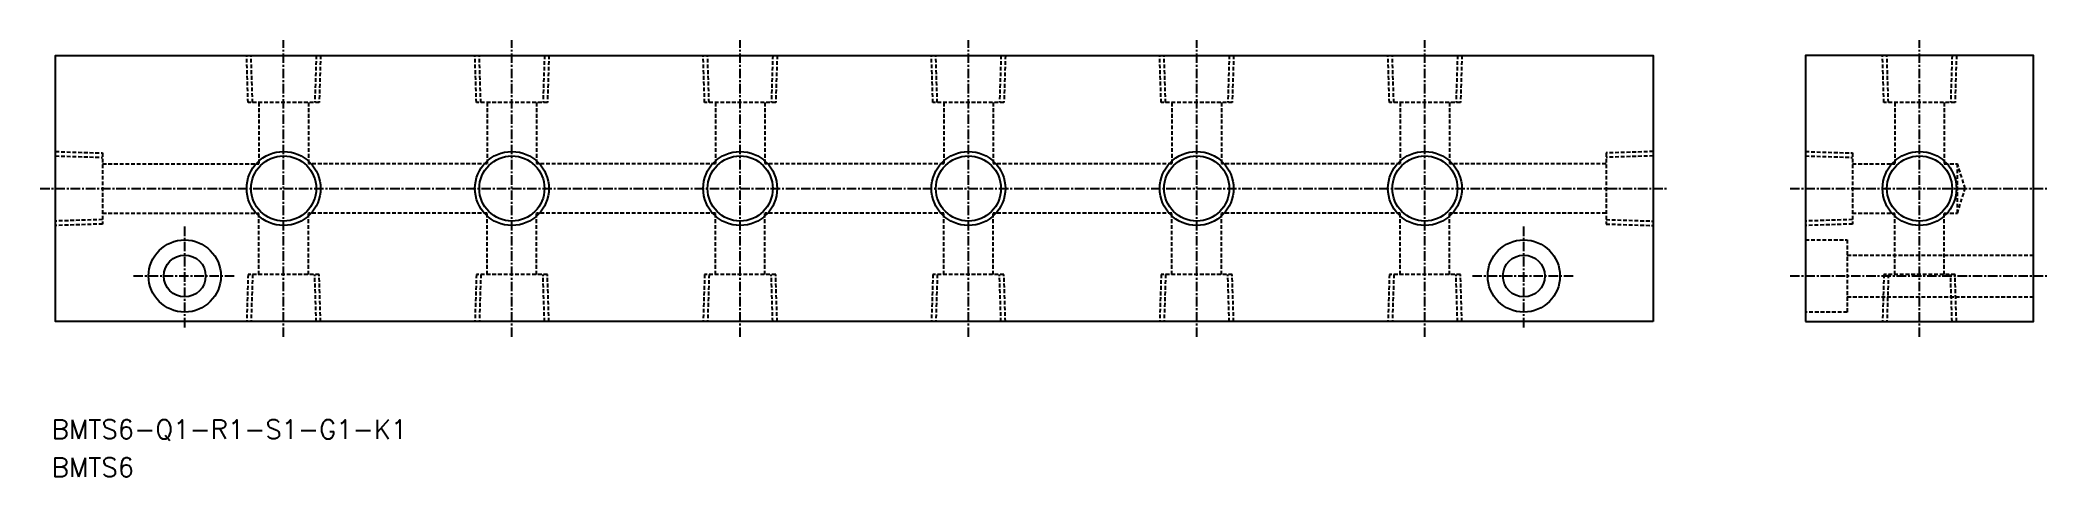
# Model space of a CAD drawing. Extents: x 20 to 284, y 67 to 124.
import ezdxf
from ezdxf.enums import TextEntityAlignment as Align

# ---------------------------------------------------------------- set-up
doc = ezdxf.new("R2010")
doc.units = 0
doc.linetypes.add('CENTER', pattern=[2, 1.25, -0.25, 0.25, -0.25])
doc.linetypes.add('DASHED', pattern=[0.75, 0.5, -0.25])
doc.layers.get('0').update_dxf_attribs({"linetype": 'CONTINUOUS'})
doc.layers.add('CENTER', color=1, linetype='CENTER')
doc.styles.get("Standard").update_dxf_attribs({"font": 'txt.shx', "bigfont": 'extfont.shx'})

msp = doc.modelspace()

# ---------------------------------------------------------------- linework, layer by layer
at = {"color": 3, "linetype": 'DASHED'}
for p, q in [((47.33, 116.3), (47.14, 122.5)), ((47.91, 116.3), (47.72, 122.5)), ((56.28, 122.5), (56.09, 116.3)), ((56.86, 122.5), (56.67, 116.3)), ((77.33, 116.3), (77.14, 122.5)), ((77.91, 116.3), (77.72, 122.5)), ((86.28, 122.5), (86.09, 116.3)), ((86.86, 122.5), (86.67, 116.3)), ((107.33, 116.3), (107.14, 122.5)), ((107.91, 116.3), (107.72, 122.5)), ((116.28, 122.5), (116.09, 116.3)), ((116.86, 122.5), (116.67, 116.3)), ((137.33, 116.3), (137.14, 122.5)), ((137.91, 116.3), (137.72, 122.5)), ((146.28, 122.5), (146.09, 116.3)), ((146.86, 122.5), (146.67, 116.3)), ((167.33, 116.3), (167.14, 122.5)), ((167.91, 116.3), (167.72, 122.5)), ((176.28, 122.5), (176.09, 116.3)), ((176.86, 122.5), (176.67, 116.3)), ((197.33, 116.3), (197.14, 122.5)), ((197.91, 116.3), (197.72, 122.5)), ((206.28, 122.5), (206.09, 116.3)), ((206.86, 122.5), (206.67, 116.3)), ((262.33, 116.3), (262.14, 122.5)), ((262.91, 116.3), (262.72, 122.5)), ((271.28, 122.5), (271.09, 116.3)), ((271.86, 122.5), (271.67, 116.3)), ((56.67, 116.3), (47.33, 116.3)), ((48.75, 116.3), (48.75, 108.25)), ((55.25, 116.3), (55.25, 108.25)), ((86.67, 116.3), (77.33, 116.3)), ((78.75, 116.3), (78.75, 108.25)), ((85.25, 116.3), (85.25, 108.25)), ((116.67, 116.3), (107.33, 116.3)), ((108.75, 116.3), (108.75, 108.25)), ((115.25, 116.3), (115.25, 108.25)), ((146.67, 116.3), (137.33, 116.3)), ((138.75, 116.3), (138.75, 108.25)), ((145.25, 116.3), (145.25, 108.25)), ((176.67, 116.3), (167.33, 116.3)), ((168.75, 116.3), (168.75, 108.25)), ((175.25, 116.3), (175.25, 108.25)), ((206.67, 116.3), (197.33, 116.3)), ((198.75, 116.3), (198.75, 108.25)), ((205.25, 116.3), (205.25, 108.25)), ((271.67, 116.3), (262.33, 116.3)), ((263.75, 116.3), (263.75, 108.25)), ((270.25, 116.3), (270.25, 108.25)), ((22, 109.86), (28.2, 109.67)), ((22, 109.28), (28.2, 109.09)), ((28.2, 109.67), (28.2, 100.33)), ((28.2, 108.25), (48.75, 108.25)), ((78.75, 108.25), (55.25, 108.25)), ((108.75, 108.25), (85.25, 108.25)), ((138.75, 108.25), (115.25, 108.25)), ((168.75, 108.25), (145.25, 108.25)), ((198.75, 108.25), (175.25, 108.25)), ((225.8, 108.25), (205.25, 108.25)), ((232, 109.86), (225.8, 109.67)), ((225.8, 109.67), (225.8, 100.33)), ((232, 109.28), (225.8, 109.09)), ((252, 109.86), (258.2, 109.67)), ((252, 109.28), (258.2, 109.09)), ((258.2, 109.67), (258.2, 100.33)), ((258.2, 108.25), (263.75, 108.25)), ((270.25, 108.25), (272, 108.25)), ((272, 101.75), (272, 108.25)), ((273, 105), (272, 108.25)), ((272, 101.75), (273, 105)), ((28.2, 100.91), (22, 100.72)), ((28.2, 100.33), (22, 100.14)), ((28.2, 101.75), (48.75, 101.75)), ((48.75, 93.7), (48.75, 101.75)), ((55.25, 93.7), (55.25, 101.75)), ((78.75, 101.75), (55.25, 101.75)), ((78.75, 93.7), (78.75, 101.75)), ((85.25, 93.7), (85.25, 101.75)), ((108.75, 101.75), (85.25, 101.75)), ((108.75, 93.7), (108.75, 101.75)), ((115.25, 93.7), (115.25, 101.75)), ((138.75, 101.75), (115.25, 101.75)), ((138.75, 93.7), (138.75, 101.75)), ((145.25, 93.7), (145.25, 101.75)), ((168.75, 101.75), (145.25, 101.75)), ((168.75, 93.7), (168.75, 101.75)), ((175.25, 93.7), (175.25, 101.75)), ((198.75, 101.75), (175.25, 101.75)), ((198.75, 93.7), (198.75, 101.75)), ((225.8, 101.75), (205.25, 101.75)), ((205.25, 93.7), (205.25, 101.75)), ((225.8, 100.91), (232, 100.72)), ((225.8, 100.33), (232, 100.14)), ((258.2, 100.91), (252, 100.72)), ((258.2, 100.33), (252, 100.14)), ((258.2, 101.75), (263.75, 101.75)), ((263.75, 93.7), (263.75, 101.75)), ((270.25, 93.7), (270.25, 101.75)), ((270.25, 101.75), (272, 101.75)), ((252, 98.25), (257.5, 98.25)), ((257.5, 98.25), (257.5, 88.75)), ((257.5, 96.25), (282, 96.25)), ((47.33, 93.7), (47.14, 87.5)), ((56.67, 93.7), (47.33, 93.7)), ((47.91, 93.7), (47.72, 87.5)), ((56.28, 87.5), (56.09, 93.7)), ((56.86, 87.5), (56.67, 93.7)), ((77.33, 93.7), (77.14, 87.5)), ((86.67, 93.7), (77.33, 93.7)), ((77.91, 93.7), (77.72, 87.5)), ((86.28, 87.5), (86.09, 93.7)), ((86.86, 87.5), (86.67, 93.7)), ((107.33, 93.7), (107.14, 87.5)), ((116.67, 93.7), (107.33, 93.7)), ((107.91, 93.7), (107.72, 87.5)), ((116.28, 87.5), (116.09, 93.7)), ((116.86, 87.5), (116.67, 93.7)), ((137.33, 93.7), (137.14, 87.5)), ((146.67, 93.7), (137.33, 93.7)), ((137.91, 93.7), (137.72, 87.5)), ((146.28, 87.5), (146.09, 93.7)), ((146.86, 87.5), (146.67, 93.7)), ((167.33, 93.7), (167.14, 87.5)), ((176.67, 93.7), (167.33, 93.7)), ((167.91, 93.7), (167.72, 87.5)), ((176.28, 87.5), (176.09, 93.7)), ((176.86, 87.5), (176.67, 93.7)), ((197.33, 93.7), (197.14, 87.5)), ((206.67, 93.7), (197.33, 93.7)), ((197.91, 93.7), (197.72, 87.5)), ((206.28, 87.5), (206.09, 93.7)), ((206.86, 87.5), (206.67, 93.7)), ((262.33, 93.7), (262.14, 87.5)), ((271.67, 93.7), (262.33, 93.7)), ((262.91, 93.7), (262.72, 87.5)), ((271.28, 87.5), (271.09, 93.7)), ((271.86, 87.5), (271.67, 93.7)), ((257.5, 90.75), (282, 90.75)), ((257.5, 88.75), (252, 88.75))]:
    msp.add_line(p, q, dxfattribs=at)
at = {"color": 7, "linetype": 'CONTINUOUS'}
for points in [[(232, 87.5), (22, 87.5), (22, 122.5), (232, 122.5)], [(252, 87.5), (282, 87.5), (282, 122.5), (252, 122.5)]]:
    msp.add_lwpolyline(points, close=True, dxfattribs=at)
at = {"color": 3, "linetype": 'CONTINUOUS'}
for centre in [(52, 105), (82, 105), (112, 105), (142, 105), (172, 105), (202, 105), (267, 105)]:
    msp.add_circle(centre, 4.86, dxfattribs=at)
at = {"color": 7, "linetype": 'CONTINUOUS'}
for centre, radius in [((52, 105), 4.28), ((82, 105), 4.28), ((112, 105), 4.28), ((142, 105), 4.28), ((172, 105), 4.28), ((202, 105), 4.28), ((267, 105), 4.28), ((39, 93.5), 4.75), ((215, 93.5), 4.75), ((39, 93.5), 2.75), ((215, 93.5), 2.75)]:
    msp.add_circle(centre, radius, dxfattribs=at)
at = {"layer": 'CENTER', "color": 1, "linetype": 'CENTER'}
for p, q in [((52, 85.5), (52, 124.5)), ((82, 85.5), (82, 124.5)), ((112, 85.5), (112, 124.5)), ((142, 85.5), (142, 124.5)), ((172, 85.5), (172, 124.5)), ((202, 85.5), (202, 124.5)), ((267, 85.5), (267, 124.5)), ((20, 105), (234, 105)), ((250, 105), (284, 105)), ((39, 86.75), (39, 100.25)), ((215, 86.75), (215, 100.25)), ((32.25, 93.5), (45.75, 93.5)), ((208.25, 93.5), (221.75, 93.5)), ((250, 93.5), (284, 93.5))]:
    msp.add_line(p, q, dxfattribs=at)

# ---------------------------------------------------------------- texts
at = {"color": 7, "linetype": 'CONTINUOUS'}
for s, p in [('BMTS6-Q1-R1-S1-G1-K1', (21.52, 73.35)), ('BMTS6', (21.52, 68.35))]:
    msp.add_text(s, height=2.5, dxfattribs=at).set_placement(p, align=Align.MIDDLE_LEFT)

doc.saveas('drawing.dxf')
